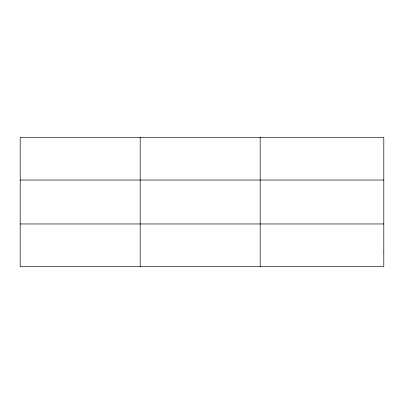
<?xml version="1.0" encoding="UTF-8"?>
<svg xmlns="http://www.w3.org/2000/svg" width="404" height="404" viewBox="0 0 404 404"><rect width="100%" height="100%" fill="white"/><g stroke="black" fill="none" stroke-linecap="round" stroke-linejoin="round"><path stroke-width="0.61" d="M140.188 266.6L140.188 137.4M260.176 266.6L260.176 137.4M20.2 180.038L383.8 180.038M20.2 223.962L383.8 223.962M383.8 252.389L383.8 266.6L20.2 266.6L20.2 137.4L383.8 137.4L383.8 252.389"/></g></svg>
